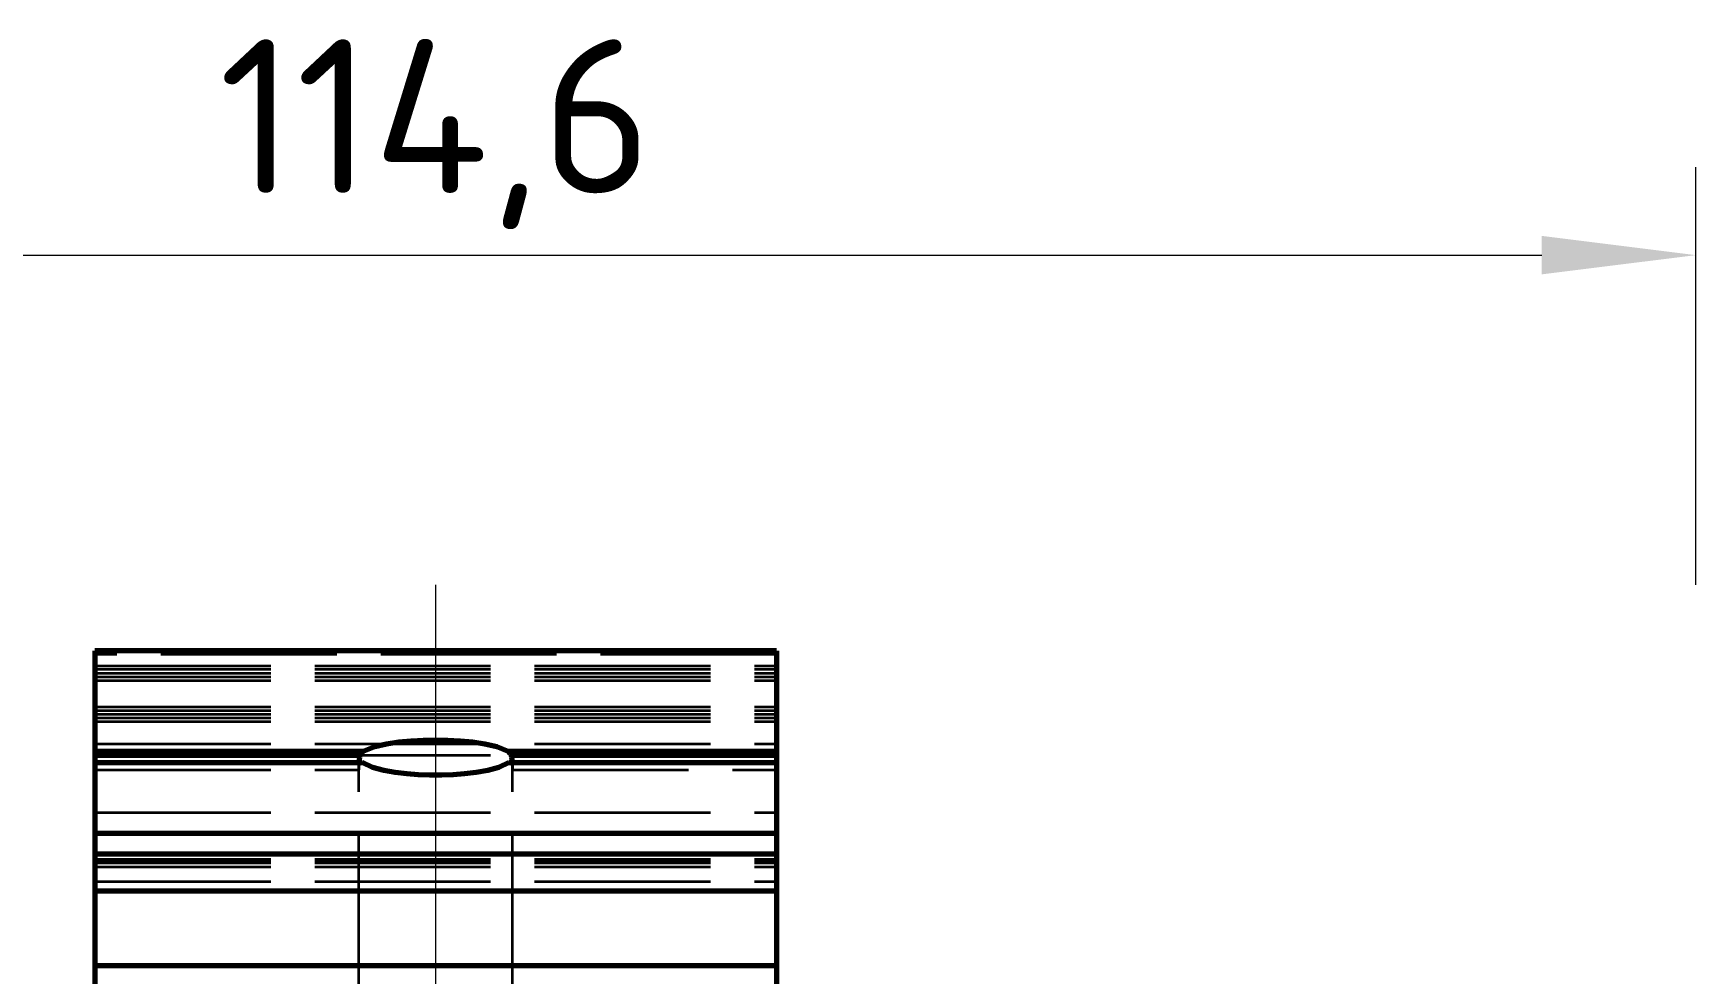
# Model space of a CAD drawing. Header units: millimetres. Extents: x 0 to 2382, y 0 to 420.
# Drawn here: x 315.34 to 353.15, y 360.83 to 382.22 of the extents above; entities that cross this region are included whole.
import ezdxf

# ---------------------------------------------------------------- set-up
doc = ezdxf.new("R2010")
doc.units = ezdxf.units.MM
doc.linetypes.add('IRAM-E-TRAZOS', pattern=[5, 4, -1])
doc.linetypes.add('IRAM-F-TRAZO-PUNTO', pattern=[20, 15, -2, 1, -2])
for name, color, linetype, lineweight in [('01-VISIBLE', 7, 'CONTINUOUS', 70), ('02-OCULTA', 4, 'IRAM-E-TRAZOS', 35), ('03-EJE', 1, 'IRAM-F-TRAZO-PUNTO', 18), ('04-COTA', 3, 'CONTINUOUS', 18)]:
    doc.layers.add(name, color=color, linetype=linetype, lineweight=lineweight)
doc.styles.add('ISO3098', font='isocpeur.ttf')
doc.dimstyles.new('FLAMA-IRAM', dxfattribs={"dimtxt": 3.5, "dimasz": 3.5, "dimexe": 2, "dimexo": 1.5, "dimgap": 1, "dimtad": 1, "dimdec": 1, "dimtxsty": 'ISO3098', "dimblk": 'IRAM_FLECHA', "dimblk1": 'IRAM_FLECHA', "dimblk2": 'IRAM_FLECHA', "dimcen": 2.5, "dimclrd": 256, "dimclre": 256, "dimclrt": 256, "dimazin": 3, "dimtfac": 1, "dimtmove": 0, "dimatfit": 3, "dimlwd": 18, "dimlwe": 18})

# ---------------------------------------------------------------- blocks, each defined once
blk = doc.blocks.new('IRAM_FLECHA')
blk.add_solid([(0, 0), (-1, 0.125), (-1, -0.125)])

msp = doc.modelspace()

# ---------------------------------------------------------------- linework, layer by layer
at = {"layer": '01-VISIBLE'}
for p, q in [((332.245, 368.174), (316.745, 368.174)), ((316.745, 368.174), (316.745, 365.889)), ((332.245, 368.174), (332.245, 365.889)), ((316.745, 365.889), (322.849, 365.889)), ((316.745, 365.889), (316.745, 365.804)), ((316.745, 365.804), (316.745, 365.634)), ((316.745, 365.804), (322.778, 365.804)), ((316.745, 365.634), (316.745, 364.024)), ((316.745, 365.634), (322.821, 365.634)), ((326.141, 365.889), (332.245, 365.889)), ((326.169, 365.634), (332.245, 365.634)), ((326.212, 365.804), (332.245, 365.804)), ((332.245, 365.889), (332.245, 365.804)), ((332.245, 365.804), (332.245, 365.634)), ((332.245, 365.634), (332.245, 364.024)), ((316.745, 364.024), (316.745, 363.559)), ((316.745, 364.024), (332.245, 364.024)), ((332.245, 364.024), (332.245, 363.559)), ((316.745, 363.559), (316.745, 362.714)), ((316.745, 363.559), (332.245, 363.559)), ((332.245, 363.559), (332.245, 362.714)), ((316.745, 362.714), (316.745, 361.019)), ((316.745, 362.714), (332.245, 362.714)), ((332.245, 362.714), (332.245, 361.019)), ((316.745, 361.019), (316.745, 360.089)), ((316.745, 361.019), (332.245, 361.019)), ((332.245, 361.019), (332.245, 360.089))]:
    msp.add_line(p, q, dxfattribs=at)
for points in [[(322.849, 365.889), (323.108, 365.996), (323.38, 366.06), (323.657, 366.102), (323.935, 366.13), (324.215, 366.146), (324.495, 366.151)], [(324.495, 366.151), (324.775, 366.146), (325.055, 366.13), (325.333, 366.102), (325.61, 366.06), (325.882, 365.996), (326.141, 365.889)], [(322.753, 365.634), (322.756, 365.663), (322.76, 365.691), (322.764, 365.72), (322.768, 365.748), (322.773, 365.776), (322.778, 365.804)], [(322.778, 365.804), (322.788, 365.82), (322.799, 365.835), (322.811, 365.849), (322.823, 365.863), (322.836, 365.876), (322.849, 365.889)], [(326.169, 365.634), (325.931, 365.522), (325.677, 365.452), (325.417, 365.405), (325.154, 365.374), (324.891, 365.355), (324.627, 365.346), (324.363, 365.346), (324.099, 365.355), (323.836, 365.374), (323.573, 365.405), (323.313, 365.452), (323.059, 365.522), (322.821, 365.634)], [(326.141, 365.889), (326.154, 365.876), (326.167, 365.863), (326.179, 365.849), (326.191, 365.835), (326.202, 365.82), (326.212, 365.804)], [(326.212, 365.804), (326.217, 365.776), (326.222, 365.748), (326.226, 365.72), (326.23, 365.691), (326.234, 365.663), (326.237, 365.634)]]:
    msp.add_lwpolyline(points, dxfattribs=at)
at = {"layer": '02-OCULTA'}
for p, q in [((332.245, 368.174), (316.745, 368.174)), ((316.745, 368.089), (316.745, 368.174)), ((332.245, 368.089), (332.245, 368.174)), ((316.745, 367.834), (316.745, 368.089)), ((332.245, 368.089), (316.745, 368.089)), ((316.745, 367.754), (316.745, 367.834)), ((316.745, 367.834), (332.245, 367.834)), ((332.245, 367.834), (332.245, 368.089)), ((332.245, 367.754), (332.245, 367.834)), ((316.745, 367.669), (316.745, 367.754)), ((316.745, 367.754), (332.245, 367.754)), ((316.745, 367.754), (332.245, 367.754)), ((316.745, 367.584), (316.745, 367.669)), ((316.745, 367.669), (332.245, 367.669)), ((316.745, 367.669), (332.245, 367.669)), ((316.745, 367.499), (316.745, 367.584)), ((316.745, 367.584), (332.245, 367.584)), ((316.745, 367.584), (332.245, 367.584)), ((316.745, 366.904), (316.745, 367.499)), ((316.745, 367.499), (332.245, 367.499)), ((332.245, 367.669), (332.245, 367.754)), ((332.245, 367.584), (332.245, 367.669)), ((332.245, 367.499), (332.245, 367.584)), ((332.245, 366.904), (332.245, 367.499)), ((316.745, 366.819), (316.745, 366.904)), ((316.745, 366.904), (332.245, 366.904)), ((316.745, 366.734), (316.745, 366.819)), ((316.745, 366.819), (332.245, 366.819)), ((316.745, 366.819), (332.245, 366.819)), ((316.745, 366.649), (316.745, 366.734)), ((316.745, 366.734), (332.245, 366.734)), ((316.745, 366.734), (332.245, 366.734)), ((332.245, 366.819), (332.245, 366.904)), ((332.245, 366.734), (332.245, 366.819)), ((332.245, 366.649), (332.245, 366.734)), ((316.745, 366.564), (316.745, 366.649)), ((316.745, 366.649), (332.245, 366.649)), ((316.745, 366.649), (332.245, 366.649)), ((316.745, 366.059), (316.745, 366.564)), ((316.745, 366.564), (332.245, 366.564)), ((332.245, 366.564), (332.245, 366.649)), ((332.245, 366.059), (332.245, 366.564)), ((316.745, 365.804), (316.745, 366.059)), ((316.745, 366.059), (332.245, 366.059)), ((332.245, 365.804), (332.245, 366.059)), ((316.745, 364.494), (316.745, 365.804)), ((316.745, 365.804), (332.245, 365.804)), ((316.745, 365.634), (316.745, 365.464)), ((316.745, 365.464), (316.745, 365.634)), ((316.745, 365.634), (322.764, 365.634)), ((326.226, 365.634), (332.245, 365.634)), ((332.245, 364.494), (332.245, 365.804)), ((332.245, 365.634), (332.245, 365.464)), ((332.245, 365.464), (332.245, 365.634)), ((316.745, 365.464), (322.745, 365.464)), ((322.745, 354.969), (322.745, 365.464)), ((326.245, 365.464), (332.245, 365.464)), ((326.245, 354.969), (326.245, 365.464)), ((316.745, 363.389), (316.745, 364.494)), ((316.745, 364.494), (332.245, 364.494)), ((332.245, 363.389), (332.245, 364.494)), ((316.745, 363.349), (316.745, 363.434)), ((316.745, 363.434), (316.745, 363.264)), ((316.745, 363.434), (332.245, 363.434)), ((316.745, 362.924), (316.745, 363.389)), ((316.745, 363.389), (332.245, 363.389)), ((316.745, 355.814), (316.745, 363.349)), ((316.745, 363.349), (332.245, 363.349)), ((316.745, 363.349), (332.245, 363.349)), ((316.745, 363.264), (316.745, 362.924)), ((316.745, 363.264), (332.245, 363.264)), ((332.245, 363.349), (332.245, 363.434)), ((332.245, 363.434), (332.245, 363.264)), ((332.245, 362.924), (332.245, 363.389)), ((332.245, 355.814), (332.245, 363.349)), ((332.245, 363.264), (332.245, 362.924)), ((316.745, 362.924), (332.245, 362.924)), ((316.745, 362.924), (332.245, 362.924))]:
    msp.add_line(p, q, dxfattribs=at)
for points in [[(322.745, 365.464), (322.745, 365.493), (322.746, 365.521), (322.747, 365.549), (322.749, 365.578), (322.751, 365.606), (322.753, 365.634)], [(322.764, 365.634), (322.758, 365.606), (322.753, 365.578), (322.75, 365.55), (322.747, 365.521), (322.746, 365.493), (322.745, 365.464)], [(322.764, 365.634), (322.773, 365.634), (322.783, 365.634), (322.792, 365.634), (322.802, 365.634), (322.811, 365.634), (322.821, 365.634)], [(326.169, 365.634), (326.179, 365.634), (326.188, 365.634), (326.198, 365.634), (326.207, 365.634), (326.217, 365.634), (326.226, 365.634)], [(326.245, 365.464), (326.244, 365.493), (326.243, 365.521), (326.24, 365.55), (326.237, 365.578), (326.232, 365.606), (326.226, 365.634)], [(326.237, 365.634), (326.239, 365.606), (326.241, 365.578), (326.243, 365.549), (326.244, 365.521), (326.245, 365.493), (326.245, 365.464)]]:
    msp.add_lwpolyline(points, dxfattribs=at)
at = {"layer": '03-EJE'}
msp.add_line((324.495, 138.451), (324.495, 369.674), dxfattribs=at)

# ---------------------------------------------------------------- dimensions: what is measured, and where the dimension line sits
at = {"layer": '04-COTA'}
msp.add_linear_dim(base=(295.845, 377.174), p1=(295.845, 368.174), p2=(353.145, 368.174), dimstyle='FLAMA-IRAM', override={"dimlfac": 2}, dxfattribs=at).render()

doc.saveas('drawing.dxf')
